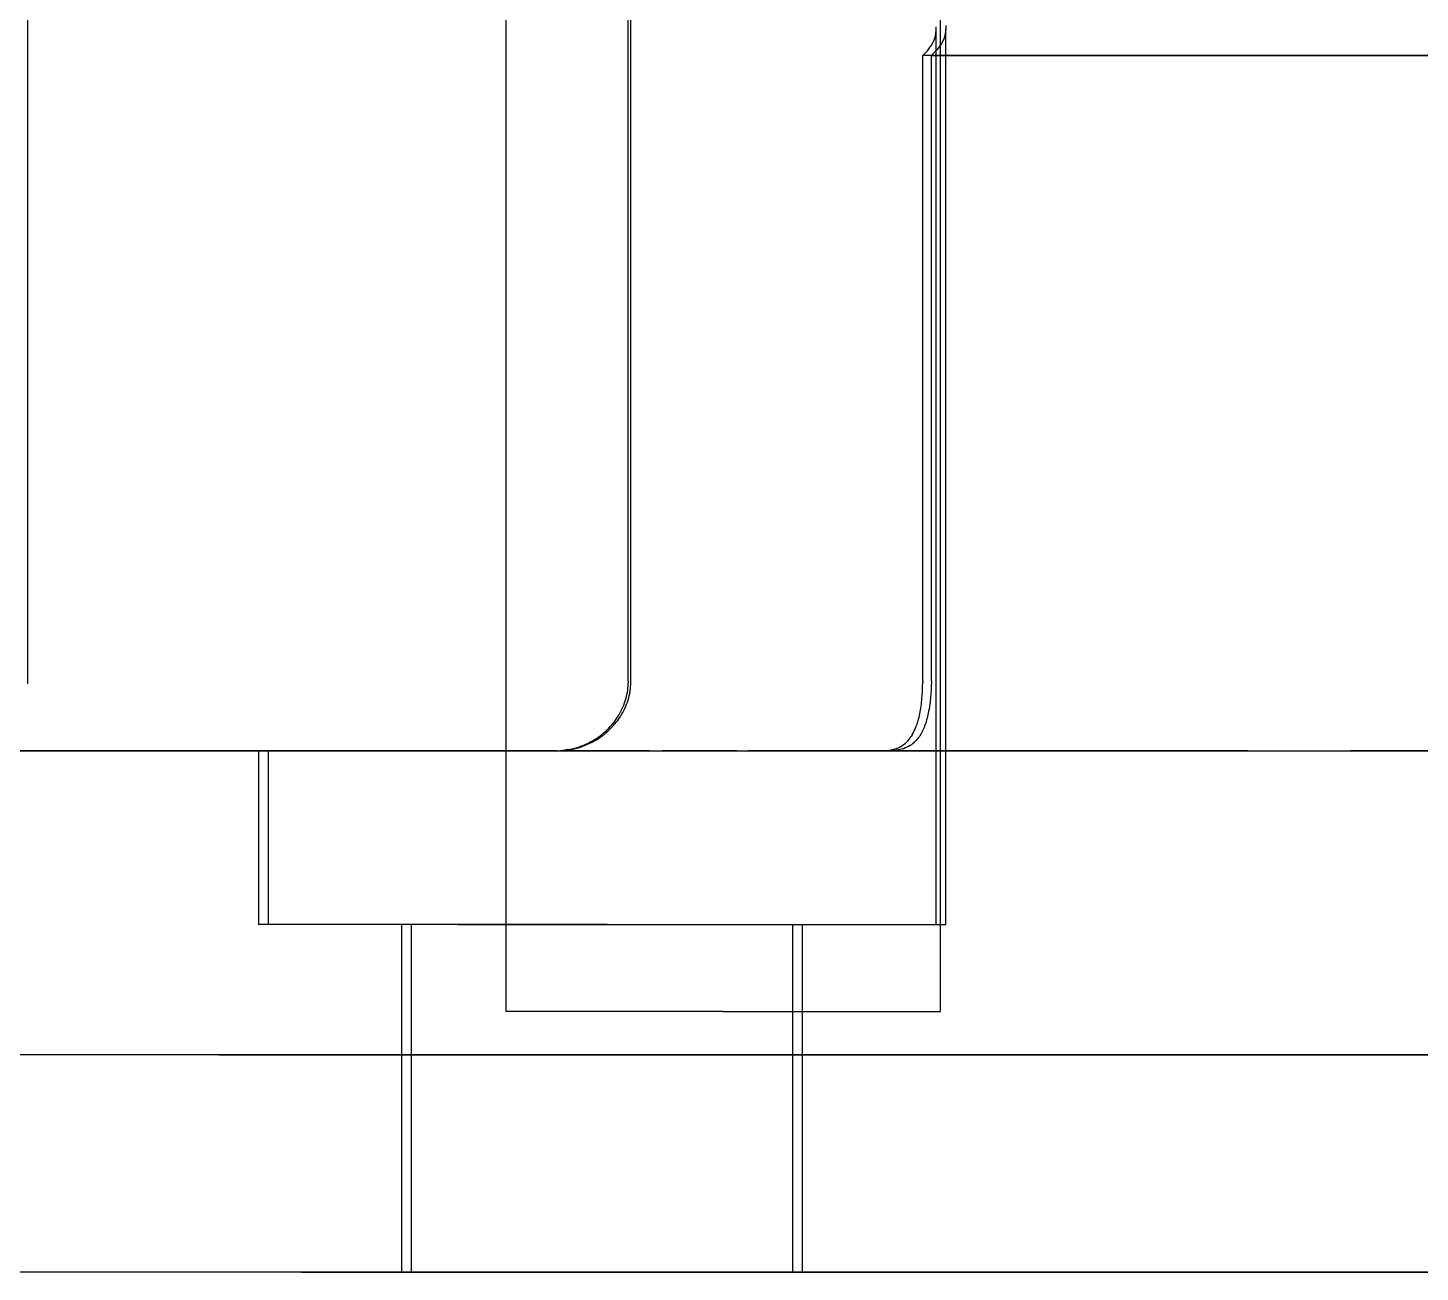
# Model space of a CAD drawing. Header units: millimetres. Extents: x -66 to 216, y -204 to 56.
# Drawn here: x 132 to 148.02, y -150 to -135.68 of the extents above; entities that cross this region are included whole.
import ezdxf

# ---------------------------------------------------------------- set-up
doc = ezdxf.new("R2010")
doc.units = ezdxf.units.MM
doc.layers.add('SIDE_YZ', color=7, linetype='Continuous')

msp = doc.modelspace()

# ---------------------------------------------------------------- linework, layer by layer
at = {"layer": 'SIDE_YZ'}
for p, q in [((132.001, -143.2), (132.001, -128)), ((137.5, -128), (137.5, -147)), ((142.5, -128), (142.5, -147)), ((138.911, -143.2), (138.911, -134.144)), ((138.941, -143.2), (138.941, -134.172)), ((142.455, -135.708), (142.455, -135.672)), ((142.565, -135.694), (142.562, -135.73)), ((142.565, -135.658), (142.565, -135.694)), ((142.565, -146), (142.565, -135.694)), ((142.4, -135.881), (142.418, -135.847)), ((142.418, -135.847), (142.433, -135.813)), ((142.433, -135.813), (142.444, -135.779)), ((142.444, -135.779), (142.451, -135.744)), ((142.451, -135.744), (142.455, -135.708)), ((142.455, -146), (142.455, -135.708)), ((142.529, -135.836), (142.51, -135.87)), ((142.544, -135.801), (142.529, -135.836)), ((142.555, -135.766), (142.544, -135.801)), ((142.562, -135.73), (142.555, -135.766)), ((142.299, -136), (142.327, -135.973)), ((151.259, -136), (142.299, -136)), ((142.299, -143.2), (142.299, -136)), ((142.327, -135.973), (142.352, -135.946)), ((142.352, -135.946), (142.377, -135.914)), ((142.377, -135.914), (142.4, -135.881)), ((142.431, -135.968), (142.398, -136)), ((142.398, -143.2), (142.398, -136)), ((142.398, -136), (151.36, -136)), ((142.461, -135.936), (142.431, -135.968)), ((142.488, -135.903), (142.461, -135.936)), ((142.51, -135.87), (142.488, -135.903)), ((132.001, -143.231), (132.001, -143.2)), ((138.909, -143.251), (138.911, -143.225)), ((138.911, -143.2), (138.911, -143.225)), ((138.94, -143.239), (138.941, -143.22)), ((138.941, -143.22), (138.941, -143.2)), ((142.298, -143.255), (142.299, -143.231)), ((142.299, -143.2), (142.299, -143.216)), ((142.299, -143.231), (142.299, -143.216)), ((142.398, -143.223), (142.397, -143.245)), ((142.398, -143.2), (142.398, -143.223)), ((138.883, -143.402), (138.89, -143.377)), ((138.89, -143.377), (138.895, -143.352)), ((138.895, -143.352), (138.9, -143.327)), ((138.9, -143.327), (138.904, -143.302)), ((138.904, -143.302), (138.907, -143.276)), ((138.907, -143.276), (138.909, -143.251)), ((138.908, -143.416), (138.916, -143.391)), ((138.916, -143.391), (138.922, -143.366)), ((138.922, -143.366), (138.927, -143.341)), ((138.927, -143.341), (138.932, -143.315)), ((138.932, -143.315), (138.935, -143.29)), ((138.935, -143.29), (138.938, -143.265)), ((138.938, -143.265), (138.94, -143.239)), ((142.29, -143.397), (142.292, -143.374)), ((142.292, -143.374), (142.294, -143.35)), ((142.294, -143.35), (142.295, -143.327)), ((142.295, -143.327), (142.297, -143.303)), ((142.297, -143.303), (142.298, -143.279)), ((142.298, -143.279), (142.298, -143.255)), ((142.39, -143.379), (142.388, -143.401)), ((142.392, -143.357), (142.39, -143.379)), ((142.393, -143.335), (142.392, -143.357)), ((142.395, -143.313), (142.393, -143.335)), ((142.396, -143.29), (142.395, -143.313)), ((142.397, -143.268), (142.396, -143.29)), ((142.397, -143.245), (142.397, -143.268)), ((138.814, -143.569), (138.826, -143.546)), ((138.826, -143.546), (138.838, -143.523)), ((138.838, -143.523), (138.848, -143.499)), ((138.847, -143.561), (138.859, -143.537)), ((138.848, -143.499), (138.858, -143.475)), ((138.858, -143.475), (138.867, -143.451)), ((138.859, -143.537), (138.871, -143.513)), ((138.867, -143.451), (138.876, -143.426)), ((138.871, -143.513), (138.882, -143.489)), ((138.876, -143.426), (138.883, -143.402)), ((138.882, -143.489), (138.891, -143.465)), ((138.891, -143.465), (138.9, -143.441)), ((138.9, -143.441), (138.908, -143.416)), ((142.265, -143.575), (142.269, -143.553)), ((142.269, -143.553), (142.273, -143.532)), ((142.273, -143.532), (142.277, -143.51)), ((142.277, -143.51), (142.28, -143.488)), ((142.28, -143.488), (142.283, -143.465)), ((142.283, -143.465), (142.286, -143.443)), ((142.286, -143.443), (142.288, -143.42)), ((142.288, -143.42), (142.29, -143.397)), ((142.367, -143.549), (142.363, -143.569)), ((142.371, -143.529), (142.367, -143.549)), ((142.375, -143.508), (142.371, -143.529)), ((142.378, -143.487), (142.375, -143.508)), ((142.381, -143.466), (142.378, -143.487)), ((142.383, -143.445), (142.381, -143.466)), ((142.386, -143.423), (142.383, -143.445)), ((142.388, -143.401), (142.386, -143.423)), ((138.704, -143.721), (138.722, -143.701)), ((138.719, -143.734), (138.737, -143.714)), ((138.722, -143.701), (138.739, -143.68)), ((138.737, -143.714), (138.756, -143.693)), ((138.739, -143.68), (138.756, -143.659)), ((138.756, -143.659), (138.771, -143.637)), ((138.756, -143.693), (138.773, -143.672)), ((138.771, -143.637), (138.786, -143.615)), ((138.773, -143.672), (138.789, -143.651)), ((138.786, -143.615), (138.8, -143.592)), ((138.789, -143.651), (138.805, -143.629)), ((138.8, -143.592), (138.814, -143.569)), ((138.805, -143.629), (138.82, -143.607)), ((138.82, -143.607), (138.834, -143.584)), ((138.834, -143.584), (138.847, -143.561)), ((142.225, -143.718), (142.233, -143.695)), ((142.233, -143.695), (142.239, -143.675)), ((142.239, -143.675), (142.245, -143.655)), ((142.245, -143.655), (142.251, -143.636)), ((142.251, -143.636), (142.256, -143.616)), ((142.256, -143.616), (142.26, -143.595)), ((142.26, -143.595), (142.265, -143.575)), ((142.327, -143.7), (142.321, -143.717)), ((142.333, -143.682), (142.327, -143.7)), ((142.339, -143.664), (142.333, -143.682)), ((142.344, -143.646), (142.339, -143.664)), ((142.349, -143.627), (142.344, -143.646)), ((142.354, -143.608), (142.349, -143.627)), ((142.359, -143.589), (142.354, -143.608)), ((142.363, -143.569), (142.359, -143.589)), ((138.497, -143.887), (138.52, -143.873)), ((138.519, -143.888), (138.544, -143.874)), ((138.52, -143.873), (138.543, -143.859)), ((138.543, -143.859), (138.565, -143.844)), ((138.544, -143.874), (138.568, -143.859)), ((138.565, -143.844), (138.586, -143.828)), ((138.568, -143.859), (138.591, -143.843)), ((138.586, -143.828), (138.607, -143.812)), ((138.591, -143.843), (138.614, -143.826)), ((138.607, -143.812), (138.627, -143.795)), ((138.614, -143.826), (138.636, -143.809)), ((138.627, -143.795), (138.647, -143.778)), ((138.636, -143.809), (138.658, -143.791)), ((138.666, -143.76), (138.647, -143.778)), ((138.658, -143.791), (138.679, -143.773)), ((138.666, -143.76), (138.685, -143.741)), ((138.679, -143.773), (138.699, -143.754)), ((138.685, -143.741), (138.704, -143.721)), ((138.699, -143.754), (138.719, -143.734)), ((142.13, -143.884), (142.144, -143.867)), ((142.144, -143.867), (142.155, -143.852)), ((142.155, -143.852), (142.167, -143.835)), ((142.178, -143.818), (142.167, -143.835)), ((142.178, -143.818), (142.188, -143.799)), ((142.188, -143.799), (142.198, -143.78)), ((142.198, -143.78), (142.208, -143.76)), ((142.208, -143.76), (142.216, -143.739)), ((142.216, -143.739), (142.225, -143.718)), ((142.232, -143.872), (142.222, -143.883)), ((142.241, -143.861), (142.232, -143.872)), ((142.251, -143.848), (142.241, -143.861)), ((142.26, -143.836), (142.251, -143.848)), ((142.268, -143.823), (142.26, -143.836)), ((142.277, -143.809), (142.268, -143.823)), ((142.285, -143.795), (142.277, -143.809)), ((142.293, -143.78), (142.285, -143.795)), ((142.3, -143.765), (142.293, -143.78)), ((142.307, -143.749), (142.3, -143.765)), ((142.314, -143.733), (142.307, -143.749)), ((142.321, -143.717), (142.314, -143.733)), ((128, -144), (192, -144)), ((132.336, -144), (131.642, -144)), ((131.696, -144), (138.096, -144)), ((138.076, -144), (131.696, -144)), ((132.106, -144), (131.958, -144)), ((132.267, -144), (132.106, -144)), ((132.441, -144), (132.267, -144)), ((133.073, -144), (132.336, -144)), ((132.626, -144), (132.441, -144)), ((132.822, -144), (132.626, -144)), ((133.03, -144), (132.822, -144)), ((133.25, -144), (133.03, -144)), ((133.853, -144), (133.073, -144)), ((133.479, -144), (133.25, -144)), ((133.719, -144), (133.479, -144)), ((133.969, -144), (133.719, -144)), ((134.674, -144), (133.853, -144)), ((133.969, -144), (134.229, -144)), ((134.229, -144), (134.498, -144)), ((134.498, -144), (134.775, -144)), ((134.663, -144), (134.656, -144)), ((134.656, -144), (134.656, -144)), ((134.656, -144), (134.662, -144)), ((134.656, -144), (134.656, -146)), ((134.662, -144), (134.674, -144)), ((134.675, -144), (134.663, -144)), ((134.674, -144), (134.693, -144)), ((135.535, -144), (134.674, -144)), ((134.694, -144), (134.675, -144)), ((134.693, -144), (134.717, -144)), ((134.718, -144), (134.694, -144)), ((134.717, -144), (134.748, -144)), ((134.749, -144), (134.718, -144)), ((134.748, -144), (134.784, -144)), ((134.786, -144), (134.749, -144)), ((134.771, -144), (134.766, -144)), ((134.766, -144), (134.767, -144)), ((134.766, -144), (134.767, -146)), ((134.767, -144), (134.774, -144)), ((134.782, -144), (134.771, -144)), ((134.774, -144), (134.788, -144)), ((134.775, -144), (135.061, -144)), ((134.8, -144), (134.782, -144)), ((134.784, -144), (134.827, -144)), ((134.828, -144), (134.786, -144)), ((134.788, -144), (134.807, -144)), ((134.823, -144), (134.8, -144)), ((134.807, -144), (134.833, -144)), ((134.853, -144), (134.823, -144)), ((134.827, -144), (134.875, -144)), ((134.877, -144), (134.828, -144)), ((134.833, -144), (134.865, -144)), ((134.888, -144), (134.853, -144)), ((134.865, -144), (134.902, -144)), ((134.875, -144), (134.93, -144)), ((134.932, -144), (134.877, -144)), ((134.93, -144), (134.888, -144)), ((134.902, -144), (134.946, -144)), ((134.93, -144), (134.99, -144)), ((134.977, -144), (134.93, -144)), ((134.992, -144), (134.932, -144)), ((134.946, -144), (134.996, -144)), ((135.031, -144), (134.977, -144)), ((134.99, -144), (135.055, -144)), ((135.058, -144), (134.992, -144)), ((134.996, -144), (135.051, -144)), ((135.09, -144), (135.031, -144)), ((135.051, -144), (135.112, -144)), ((135.055, -144), (135.127, -144)), ((135.129, -144), (135.058, -144)), ((135.061, -144), (135.354, -144)), ((135.155, -144), (135.09, -144)), ((135.112, -144), (135.179, -144)), ((135.127, -144), (135.203, -144)), ((135.206, -144), (135.129, -144)), ((135.225, -144), (135.155, -144)), ((135.179, -144), (135.251, -144)), ((135.203, -144), (135.285, -144)), ((135.288, -144), (135.206, -144)), ((135.301, -144), (135.225, -144)), ((135.251, -144), (135.329, -144)), ((135.285, -144), (135.372, -144)), ((135.375, -144), (135.288, -144)), ((135.382, -144), (135.301, -144)), ((135.329, -144), (135.412, -144)), ((135.354, -144), (135.655, -144)), ((135.372, -144), (135.464, -144)), ((135.467, -144), (135.375, -144)), ((135.468, -144), (135.382, -144)), ((135.412, -144), (135.5, -144)), ((135.464, -144), (135.561, -144)), ((135.565, -144), (135.467, -144)), ((135.559, -144), (135.468, -144)), ((135.5, -144), (135.593, -144)), ((136.435, -144), (135.535, -144)), ((135.655, -144), (135.559, -144)), ((135.561, -144), (135.663, -144)), ((135.667, -144), (135.565, -144)), ((135.691, -144), (135.593, -144)), ((135.655, -144), (135.963, -144)), ((135.756, -144), (135.655, -144)), ((135.663, -144), (135.77, -144)), ((135.773, -144), (135.667, -144)), ((135.793, -144), (135.691, -144)), ((135.862, -144), (135.756, -144)), ((135.77, -144), (135.88, -144)), ((135.884, -144), (135.773, -144)), ((135.901, -144), (135.793, -144)), ((135.862, -144), (135.972, -144)), ((135.88, -144), (135.995, -144)), ((135.884, -144), (135.999, -144)), ((135.901, -144), (136.012, -144)), ((135.963, -144), (136.277, -144)), ((135.972, -144), (136.086, -144)), ((135.995, -144), (136.114, -144)), ((135.999, -144), (136.118, -144)), ((136.128, -144), (136.012, -144)), ((136.086, -144), (136.205, -144)), ((136.114, -144), (136.237, -144)), ((136.118, -144), (136.241, -144)), ((136.248, -144), (136.128, -144)), ((136.205, -144), (136.327, -144)), ((136.237, -144), (136.364, -144)), ((136.241, -144), (136.368, -144)), ((136.371, -144), (136.248, -144)), ((136.277, -144), (136.597, -144)), ((136.327, -144), (136.453, -144)), ((136.494, -144), (136.364, -144)), ((136.368, -144), (136.498, -144)), ((136.498, -144), (136.371, -144)), ((136.435, -144), (137.372, -144)), ((136.453, -144), (136.582, -144)), ((136.494, -144), (136.627, -144)), ((136.498, -144), (136.631, -144)), ((136.629, -144), (136.498, -144)), ((136.582, -144), (136.715, -144)), ((136.597, -144), (136.922, -144)), ((136.763, -144), (136.627, -144)), ((136.763, -144), (136.629, -144)), ((136.631, -144), (136.768, -144)), ((136.715, -144), (136.851, -144)), ((136.903, -144), (136.763, -144)), ((136.9, -144), (136.763, -144)), ((136.768, -144), (136.907, -144)), ((136.851, -144), (136.989, -144)), ((137.039, -144), (136.9, -144)), ((137.044, -144), (136.903, -144)), ((136.907, -144), (137.049, -144)), ((136.922, -144), (137.252, -144)), ((136.989, -144), (137.131, -144)), ((137.182, -144), (137.039, -144)), ((137.189, -144), (137.044, -144)), ((137.049, -144), (137.193, -144)), ((137.131, -144), (137.275, -144)), ((137.326, -144), (137.182, -144)), ((137.189, -144), (137.335, -144)), ((137.193, -144), (137.34, -144)), ((137.252, -144), (137.587, -144)), ((137.275, -144), (137.421, -144)), ((137.473, -144), (137.326, -144)), ((137.483, -144), (137.335, -144)), ((137.34, -144), (137.488, -144)), ((137.372, -144), (138.345, -144)), ((137.421, -144), (137.569, -144)), ((137.622, -144), (137.473, -144)), ((137.633, -144), (137.483, -144)), ((137.488, -144), (137.638, -144)), ((137.569, -144), (137.718, -144)), ((137.587, -144), (137.925, -144)), ((137.772, -144), (137.622, -144)), ((137.785, -144), (137.633, -144)), ((137.638, -144), (137.79, -144)), ((137.718, -144), (137.869, -144)), ((137.923, -144), (137.772, -144)), ((137.937, -144), (137.785, -144)), ((137.79, -144), (137.942, -144)), ((137.869, -144), (138.022, -144)), ((137.923, -144), (138.076, -144)), ((137.925, -144), (138.267, -144)), ((138.091, -144), (137.937, -144)), ((137.942, -144), (138.096, -144)), ((138.022, -144), (138.175, -144)), ((138.076, -144), (138.104, -144)), ((138.091, -144), (138.245, -144)), ((138.096, -144), (138.126, -143.999)), ((138.104, -144), (138.132, -143.998)), ((138.126, -143.999), (138.156, -143.998)), ((138.132, -143.998), (138.16, -143.996)), ((138.156, -143.998), (138.186, -143.995)), ((138.16, -143.996), (138.187, -143.992)), ((138.175, -144), (138.33, -144)), ((138.186, -143.995), (138.216, -143.991)), ((138.215, -143.988), (138.187, -143.992)), ((138.215, -143.988), (138.242, -143.983)), ((138.216, -143.991), (138.245, -143.987)), ((138.242, -143.983), (138.269, -143.977)), ((138.245, -143.987), (138.274, -143.981)), ((138.4, -144), (138.245, -144)), ((138.267, -144), (138.611, -144)), ((138.269, -143.977), (138.295, -143.97)), ((138.274, -143.981), (138.303, -143.974)), ((138.295, -143.97), (138.322, -143.963)), ((138.303, -143.974), (138.332, -143.966)), ((138.322, -143.963), (138.348, -143.954)), ((138.33, -144), (138.484, -144)), ((138.332, -143.966), (138.36, -143.958)), ((138.345, -144), (139.352, -144)), ((138.348, -143.954), (138.374, -143.945)), ((138.36, -143.958), (138.388, -143.948)), ((138.374, -143.945), (138.399, -143.935)), ((138.388, -143.948), (138.415, -143.938)), ((138.399, -143.935), (138.424, -143.924)), ((138.555, -144), (138.4, -144)), ((138.415, -143.938), (138.442, -143.927)), ((138.424, -143.924), (138.449, -143.912)), ((138.442, -143.927), (138.468, -143.915)), ((138.449, -143.912), (138.473, -143.9)), ((138.468, -143.915), (138.494, -143.902)), ((138.473, -143.9), (138.497, -143.887)), ((138.484, -144), (138.639, -144)), ((138.494, -143.902), (138.519, -143.888)), ((138.706, -144), (138.555, -144)), ((138.611, -144), (138.958, -144)), ((138.639, -144), (138.794, -144)), ((138.856, -144), (138.706, -144)), ((138.794, -144), (138.949, -144)), ((139.005, -144), (138.856, -144)), ((138.949, -144), (139.104, -144)), ((138.958, -144), (139.306, -144)), ((139.154, -144), (139.005, -144)), ((139.104, -144), (139.258, -144)), ((139.154, -144), (139.302, -144)), ((139.258, -144), (139.41, -144)), ((139.449, -144), (139.302, -144)), ((139.306, -144), (139.655, -144)), ((139.352, -144), (140.391, -144)), ((139.41, -144), (139.562, -144)), ((139.594, -144), (139.449, -144)), ((139.562, -144), (139.712, -144)), ((139.738, -144), (139.594, -144)), ((139.655, -144), (140.005, -144)), ((139.712, -144), (139.861, -144)), ((139.88, -144), (139.738, -144)), ((139.861, -144), (140.007, -144)), ((140.021, -144), (139.88, -144)), ((140.005, -144), (140.355, -144)), ((140.007, -144), (140.152, -144)), ((140.159, -144), (140.021, -144)), ((140.152, -144), (140.294, -144)), ((140.159, -144), (140.295, -144)), ((140.294, -144), (140.434, -144)), ((140.428, -144), (140.295, -144)), ((140.355, -144), (140.704, -144)), ((140.391, -144), (141.462, -144)), ((140.558, -144), (140.428, -144)), ((140.434, -144), (140.571, -144)), ((140.685, -144), (140.558, -144)), ((140.571, -144), (140.705, -144)), ((140.81, -144), (140.685, -144)), ((141.052, -144), (140.704, -144)), ((140.705, -144), (140.835, -144)), ((140.931, -144), (140.81, -144)), ((140.835, -144), (140.962, -144)), ((141.048, -144), (140.931, -144)), ((140.962, -144), (141.086, -144)), ((141.048, -144), (141.162, -144)), ((141.399, -144), (141.052, -144)), ((141.086, -144), (141.205, -144)), ((141.271, -144), (141.162, -144)), ((141.205, -144), (141.321, -144)), ((141.377, -144), (141.271, -144)), ((141.321, -144), (141.433, -144)), ((141.479, -144), (141.377, -144)), ((141.743, -144), (141.399, -144)), ((141.433, -144), (141.54, -144)), ((141.462, -144), (142.562, -144)), ((141.576, -144), (141.479, -144)), ((141.54, -144), (141.642, -144)), ((141.669, -144), (141.576, -144)), ((141.642, -144), (141.74, -144)), ((141.757, -144), (141.669, -144)), ((141.74, -144), (141.833, -144)), ((142.085, -144), (141.743, -144)), ((141.757, -144), (141.84, -144)), ((141.833, -144), (141.921, -144)), ((141.84, -144), (141.878, -143.999)), ((141.84, -144), (156.98, -144)), ((141.878, -143.999), (141.91, -143.996)), ((141.91, -143.996), (141.939, -143.991)), ((141.921, -144), (156.98, -144)), ((141.921, -144), (141.935, -144)), ((141.948, -143.999), (141.935, -144)), ((141.939, -143.991), (141.966, -143.984)), ((141.971, -143.998), (141.948, -143.999)), ((141.966, -143.984), (141.993, -143.976)), ((141.993, -143.996), (141.971, -143.998)), ((141.993, -143.976), (142.018, -143.966)), ((142.015, -143.992), (141.993, -143.996)), ((142.036, -143.988), (142.015, -143.992)), ((142.018, -143.966), (142.041, -143.955)), ((142.057, -143.983), (142.036, -143.988)), ((142.041, -143.955), (142.06, -143.943)), ((142.077, -143.977), (142.057, -143.983)), ((142.06, -143.943), (142.078, -143.93)), ((142.097, -143.969), (142.077, -143.977)), ((142.078, -143.93), (142.096, -143.916)), ((142.423, -144), (142.085, -144)), ((142.096, -143.916), (142.113, -143.901)), ((142.116, -143.961), (142.097, -143.969)), ((142.113, -143.901), (142.13, -143.884)), ((142.135, -143.952), (142.116, -143.961)), ((142.153, -143.941), (142.135, -143.952)), ((142.168, -143.931), (142.153, -143.941)), ((142.18, -143.922), (142.168, -143.931)), ((142.191, -143.913), (142.18, -143.922)), ((142.201, -143.904), (142.191, -143.913)), ((142.212, -143.894), (142.201, -143.904)), ((142.222, -143.883), (142.212, -143.894)), ((142.757, -144), (142.423, -144)), ((142.562, -144), (143.69, -144)), ((143.087, -144), (142.757, -144)), ((143.413, -144), (143.087, -144)), ((143.732, -144), (143.413, -144)), ((143.69, -144), (144.843, -144)), ((144.046, -144), (143.732, -144)), ((144.354, -144), (144.046, -144)), ((144.654, -144), (144.354, -144)), ((144.948, -144), (144.654, -144)), ((144.843, -144), (146.021, -144)), ((145.233, -144), (144.948, -144)), ((145.51, -144), (145.233, -144)), ((145.779, -144), (145.51, -144)), ((146.038, -144), (145.779, -144)), ((146.021, -144), (147.22, -144)), ((146.038, -144), (146.288, -144)), ((146.288, -144), (146.527, -144)), ((146.527, -144), (146.757, -144)), ((146.757, -144), (146.976, -144)), ((146.976, -144), (147.183, -144)), ((147.183, -144), (147.38, -144)), ((148.44, -144), (147.22, -144)), ((147.38, -144), (147.565, -144)), ((147.565, -144), (147.737, -144)), ((147.737, -144), (147.898, -144)), ((147.898, -144), (148.046, -144)), ((134.662, -146), (134.656, -146)), ((134.675, -146), (134.662, -146)), ((134.693, -146), (134.675, -146)), ((134.718, -146), (134.693, -146)), ((134.748, -146), (134.718, -146)), ((134.785, -146), (134.748, -146)), ((134.773, -146), (134.767, -146)), ((134.785, -146), (134.773, -146)), ((134.828, -146), (134.785, -146)), ((134.803, -146), (134.785, -146)), ((134.828, -146), (134.803, -146)), ((134.876, -146), (134.828, -146)), ((134.859, -146), (134.828, -146)), ((134.895, -146), (134.859, -146)), ((134.93, -146), (134.876, -146)), ((134.938, -146), (134.895, -146)), ((134.99, -146), (134.93, -146)), ((134.986, -146), (134.938, -146)), ((135.041, -146), (134.986, -146)), ((135.056, -146), (134.99, -146)), ((135.101, -146), (135.041, -146)), ((135.127, -146), (135.056, -146)), ((135.167, -146), (135.101, -146)), ((135.204, -146), (135.127, -146)), ((135.238, -146), (135.167, -146)), ((135.286, -146), (135.204, -146)), ((135.314, -146), (135.238, -146)), ((135.373, -146), (135.286, -146)), ((135.396, -146), (135.314, -146)), ((135.465, -146), (135.373, -146)), ((135.483, -146), (135.396, -146)), ((135.562, -146), (135.465, -146)), ((135.576, -146), (135.483, -146)), ((135.664, -146), (135.562, -146)), ((135.673, -146), (135.576, -146)), ((135.77, -146), (135.664, -146)), ((135.774, -146), (135.673, -146)), ((135.881, -146), (135.77, -146)), ((135.881, -146), (135.774, -146)), ((135.996, -146), (135.881, -146)), ((135.991, -146), (135.881, -146)), ((136.106, -146), (135.991, -146)), ((136.115, -146), (135.996, -146)), ((136.225, -146), (136.106, -146)), ((136.238, -146), (136.115, -146)), ((136.348, -146), (136.225, -146)), ((136.365, -146), (136.238, -146)), ((136.306, -150), (136.306, -146)), ((136.309, -146), (136.306, -146)), ((136.317, -146), (136.309, -146)), ((136.327, -146), (136.317, -146)), ((136.341, -146), (136.327, -146)), ((136.359, -146), (136.341, -146)), ((136.475, -146), (136.348, -146)), ((136.38, -146), (136.359, -146)), ((136.495, -146), (136.365, -146)), ((136.405, -146), (136.38, -146)), ((136.433, -146), (136.405, -146)), ((136.416, -150), (136.416, -146)), ((136.42, -146), (136.416, -146)), ((136.427, -146), (136.42, -146)), ((136.437, -146), (136.427, -146)), ((136.464, -146), (136.433, -146)), ((136.452, -146), (136.437, -146)), ((136.469, -146), (136.452, -146)), ((136.499, -146), (136.464, -146)), ((136.49, -146), (136.469, -146)), ((136.605, -146), (136.475, -146)), ((136.515, -146), (136.49, -146)), ((136.628, -146), (136.495, -146)), ((136.537, -146), (136.499, -146)), ((136.543, -146), (136.515, -146)), ((136.578, -146), (136.537, -146)), ((136.574, -146), (136.543, -146)), ((136.609, -146), (136.574, -146)), ((136.622, -146), (136.578, -146)), ((136.738, -146), (136.605, -146)), ((136.647, -146), (136.609, -146)), ((136.669, -146), (136.622, -146)), ((136.764, -146), (136.628, -146)), ((136.688, -146), (136.647, -146)), ((136.719, -146), (136.669, -146)), ((136.732, -146), (136.688, -146)), ((136.773, -146), (136.719, -146)), ((136.78, -146), (136.732, -146)), ((136.874, -146), (136.738, -146)), ((136.903, -146), (136.764, -146)), ((136.829, -146), (136.773, -146)), ((136.83, -146), (136.78, -146)), ((136.887, -146), (136.829, -146)), ((136.883, -146), (136.83, -146)), ((137.014, -146), (136.874, -146)), ((136.939, -146), (136.883, -146)), ((136.949, -146), (136.887, -146)), ((137.045, -146), (136.903, -146)), ((136.998, -146), (136.939, -146)), ((136.949, -146), (137.013, -146)), ((137.059, -146), (136.998, -146)), ((137.013, -146), (137.079, -146)), ((137.155, -146), (137.014, -146)), ((137.189, -146), (137.045, -146)), ((137.059, -146), (137.123, -146)), ((137.079, -146), (137.148, -146)), ((137.123, -146), (137.189, -146)), ((137.148, -146), (137.218, -146)), ((137.3, -146), (137.155, -146)), ((137.336, -146), (137.189, -146)), ((137.189, -146), (137.258, -146)), ((137.218, -146), (137.291, -146)), ((137.258, -146), (137.329, -146)), ((137.291, -146), (137.366, -146)), ((137.446, -146), (137.3, -146)), ((137.329, -146), (137.402, -146)), ((137.484, -146), (137.336, -146)), ((137.366, -146), (137.443, -146)), ((137.402, -146), (137.477, -146)), ((137.443, -146), (137.522, -146)), ((137.594, -146), (137.446, -146)), ((137.477, -146), (137.554, -146)), ((137.634, -146), (137.484, -146)), ((137.522, -146), (137.602, -146)), ((137.554, -146), (137.632, -146)), ((137.744, -146), (137.594, -146)), ((137.602, -146), (137.684, -146)), ((137.632, -146), (137.713, -146)), ((137.785, -146), (137.634, -146)), ((137.684, -146), (137.767, -146)), ((137.713, -146), (137.794, -146)), ((137.895, -146), (137.744, -146)), ((137.767, -146), (137.852, -146)), ((137.938, -146), (137.785, -146)), ((137.794, -146), (137.878, -146)), ((137.852, -146), (137.937, -146)), ((137.878, -146), (137.962, -146)), ((138.048, -146), (137.895, -146)), ((137.937, -146), (138.024, -146)), ((138.091, -146), (137.938, -146)), ((137.962, -146), (138.047, -146)), ((138.024, -146), (138.111, -146)), ((138.047, -146), (138.134, -146)), ((138.202, -146), (138.048, -146)), ((138.246, -146), (138.091, -146)), ((138.111, -146), (138.199, -146)), ((138.134, -146), (138.221, -146)), ((138.199, -146), (138.288, -146)), ((138.356, -146), (138.202, -146)), ((138.221, -146), (138.309, -146)), ((138.4, -146), (138.246, -146)), ((138.288, -146), (138.377, -146)), ((138.309, -146), (138.398, -146)), ((138.511, -146), (138.356, -146)), ((138.377, -146), (138.466, -146)), ((138.398, -146), (138.487, -146)), ((138.555, -146), (138.4, -146)), ((138.466, -146), (138.555, -146)), ((138.487, -146), (138.576, -146)), ((138.666, -146), (138.511, -146)), ((138.555, -146), (138.71, -146)), ((138.555, -146), (138.645, -146)), ((138.576, -146), (138.666, -146)), ((138.645, -146), (138.734, -146)), ((138.666, -146), (138.821, -146)), ((138.666, -146), (138.755, -146)), ((138.71, -146), (138.865, -146)), ((138.734, -146), (138.823, -146)), ((138.755, -146), (138.845, -146)), ((138.821, -146), (138.976, -146)), ((138.823, -146), (138.912, -146)), ((138.845, -146), (138.934, -146)), ((138.865, -146), (139.02, -146)), ((138.912, -146), (139, -146)), ((138.934, -146), (139.022, -146)), ((138.976, -146), (139.13, -146)), ((139, -146), (139.087, -146)), ((139.02, -146), (139.173, -146)), ((139.022, -146), (139.11, -146)), ((139.087, -146), (139.174, -146)), ((139.11, -146), (139.198, -146)), ((139.13, -146), (139.283, -146)), ((139.173, -146), (139.326, -146)), ((139.174, -146), (139.259, -146)), ((139.198, -146), (139.284, -146)), ((139.259, -146), (139.344, -146)), ((139.283, -146), (139.436, -146)), ((139.284, -146), (139.37, -146)), ((139.326, -146), (139.477, -146)), ((139.344, -146), (139.427, -146)), ((139.37, -146), (139.454, -146)), ((139.427, -146), (139.509, -146)), ((139.436, -146), (139.587, -146)), ((139.454, -146), (139.537, -146)), ((139.477, -146), (139.627, -146)), ((139.509, -146), (139.589, -146)), ((139.537, -146), (139.619, -146)), ((139.587, -146), (139.737, -146)), ((139.589, -146), (139.667, -146)), ((139.619, -146), (139.699, -146)), ((139.627, -146), (139.775, -146)), ((139.667, -146), (139.744, -146)), ((139.699, -146), (139.778, -146)), ((139.737, -146), (139.886, -146)), ((139.744, -146), (139.819, -146)), ((139.775, -146), (139.922, -146)), ((139.778, -146), (139.855, -146)), ((139.819, -146), (139.892, -146)), ((139.855, -146), (139.93, -146)), ((139.886, -146), (140.032, -146)), ((139.892, -146), (139.963, -146)), ((139.922, -146), (140.066, -146)), ((139.93, -146), (140.003, -146)), ((139.963, -146), (140.032, -146)), ((140.003, -146), (140.074, -146)), ((140.032, -146), (140.176, -146)), ((140.032, -146), (140.098, -146)), ((140.066, -146), (140.208, -146)), ((140.074, -146), (140.142, -146)), ((140.098, -146), (140.162, -146)), ((140.142, -146), (140.209, -146)), ((140.162, -146), (140.223, -146)), ((140.176, -146), (140.318, -146)), ((140.208, -146), (140.347, -146)), ((140.209, -146), (140.272, -146)), ((140.223, -146), (140.282, -146)), ((140.272, -146), (140.334, -146)), ((140.282, -146), (140.338, -146)), ((140.318, -146), (140.457, -146)), ((140.334, -146), (140.393, -146)), ((140.338, -146), (140.391, -146)), ((140.347, -146), (140.483, -146)), ((140.391, -146), (140.442, -146)), ((140.393, -146), (140.449, -146)), ((140.442, -146), (140.489, -146)), ((140.449, -146), (140.502, -146)), ((140.457, -146), (140.593, -146)), ((140.483, -146), (140.616, -146)), ((140.489, -146), (140.533, -146)), ((140.502, -146), (140.552, -146)), ((140.533, -146), (140.574, -146)), ((140.552, -146), (140.599, -146)), ((140.574, -146), (140.612, -146)), ((140.593, -146), (140.727, -146)), ((140.599, -146), (140.643, -146)), ((140.612, -146), (140.647, -146)), ((140.616, -146), (140.746, -146)), ((140.643, -146), (140.685, -146)), ((140.647, -146), (140.678, -146)), ((140.678, -146), (140.706, -146)), ((140.685, -146), (140.722, -146)), ((140.706, -146), (140.731, -146)), ((140.722, -146), (140.757, -146)), ((140.727, -146), (140.857, -146)), ((140.731, -146), (140.752, -146)), ((140.746, -146), (140.873, -146)), ((140.752, -146), (140.769, -146)), ((140.757, -146), (140.788, -146)), ((140.769, -146), (140.784, -146)), ((140.784, -146), (140.794, -146)), ((140.788, -146), (140.816, -146)), ((140.794, -146), (140.801, -146)), ((140.801, -146), (140.805, -146)), ((140.805, -150), (140.805, -146)), ((140.816, -146), (140.841, -146)), ((140.841, -146), (140.862, -146)), ((140.857, -146), (140.983, -146)), ((140.862, -146), (140.88, -146)), ((140.873, -146), (140.996, -146)), ((140.88, -146), (140.894, -146)), ((140.894, -146), (140.905, -146)), ((140.905, -146), (140.912, -146)), ((140.912, -146), (140.915, -146)), ((140.915, -150), (140.915, -146)), ((140.983, -146), (141.106, -146)), ((140.996, -146), (141.115, -146)), ((141.106, -146), (141.225, -146)), ((141.115, -146), (141.23, -146)), ((141.225, -146), (141.34, -146)), ((141.23, -146), (141.34, -146)), ((141.34, -146), (141.447, -146)), ((141.34, -146), (141.451, -146)), ((141.447, -146), (141.549, -146)), ((141.451, -146), (141.557, -146)), ((141.549, -146), (141.646, -146)), ((141.557, -146), (141.659, -146)), ((141.646, -146), (141.738, -146)), ((141.659, -146), (141.756, -146)), ((141.738, -146), (141.825, -146)), ((141.756, -146), (141.848, -146)), ((141.825, -146), (141.907, -146)), ((141.848, -146), (141.935, -146)), ((141.907, -146), (141.983, -146)), ((141.935, -146), (142.017, -146)), ((141.983, -146), (142.055, -146)), ((142.017, -146), (142.094, -146)), ((142.055, -146), (142.12, -146)), ((142.094, -146), (142.165, -146)), ((142.12, -146), (142.18, -146)), ((142.165, -146), (142.231, -146)), ((142.18, -146), (142.235, -146)), ((142.231, -146), (142.291, -146)), ((142.235, -146), (142.283, -146)), ((142.283, -146), (142.326, -146)), ((142.291, -146), (142.345, -146)), ((142.326, -146), (142.363, -146)), ((142.345, -146), (142.394, -146)), ((142.363, -146), (142.393, -146)), ((142.393, -146), (142.418, -146)), ((142.394, -146), (142.436, -146)), ((142.418, -146), (142.436, -146)), ((142.436, -146), (142.448, -146)), ((142.436, -146), (142.473, -146)), ((142.448, -146), (142.455, -146)), ((142.473, -146), (142.503, -146)), ((142.503, -146), (142.528, -146)), ((142.528, -146), (142.546, -146)), ((142.546, -146), (142.559, -146)), ((142.559, -146), (142.565, -146)), ((137.504, -147), (137.5, -147)), ((137.512, -147), (137.504, -147)), ((137.524, -147), (137.512, -147)), ((137.54, -147), (137.524, -147)), ((137.56, -147), (137.54, -147)), ((137.583, -147), (137.56, -147)), ((137.61, -147), (137.583, -147)), ((137.641, -147), (137.61, -147)), ((137.676, -147), (137.641, -147)), ((137.715, -147), (137.676, -147)), ((137.757, -147), (137.715, -147)), ((137.803, -147), (137.757, -147)), ((137.852, -147), (137.803, -147)), ((137.904, -147), (137.852, -147)), ((137.96, -147), (137.904, -147)), ((138.019, -147), (137.96, -147)), ((138.081, -147), (138.019, -147)), ((138.147, -147), (138.081, -147)), ((138.215, -147), (138.147, -147)), ((138.286, -147), (138.215, -147)), ((138.359, -147), (138.286, -147)), ((138.436, -147), (138.359, -147)), ((138.514, -147), (138.436, -147)), ((138.596, -147), (138.514, -147)), ((138.679, -147), (138.596, -147)), ((138.764, -147), (138.679, -147)), ((138.852, -147), (138.764, -147)), ((138.941, -147), (138.852, -147)), ((139.032, -147), (138.941, -147)), ((139.124, -147), (139.032, -147)), ((139.218, -147), (139.124, -147)), ((139.313, -147), (139.218, -147)), ((139.409, -147), (139.313, -147)), ((139.506, -147), (139.409, -147)), ((139.604, -147), (139.506, -147)), ((139.702, -147), (139.604, -147)), ((139.801, -147), (139.702, -147)), ((139.901, -147), (139.801, -147)), ((140, -147), (139.901, -147)), ((140, -147), (140.099, -147)), ((140.099, -147), (140.199, -147)), ((140.199, -147), (140.298, -147)), ((140.298, -147), (140.396, -147)), ((140.396, -147), (140.494, -147)), ((140.494, -147), (140.591, -147)), ((140.591, -147), (140.687, -147)), ((140.687, -147), (140.782, -147)), ((140.782, -147), (140.876, -147)), ((140.876, -147), (140.968, -147)), ((140.968, -147), (141.059, -147)), ((141.059, -147), (141.148, -147)), ((141.148, -147), (141.236, -147)), ((141.236, -147), (141.321, -147)), ((141.321, -147), (141.404, -147)), ((141.404, -147), (141.486, -147)), ((141.486, -147), (141.564, -147)), ((141.564, -147), (141.641, -147)), ((141.641, -147), (141.714, -147)), ((141.714, -147), (141.785, -147)), ((141.785, -147), (141.853, -147)), ((141.853, -147), (141.919, -147)), ((141.919, -147), (141.981, -147)), ((141.981, -147), (142.04, -147)), ((142.04, -147), (142.096, -147)), ((142.096, -147), (142.148, -147)), ((142.148, -147), (142.197, -147)), ((142.197, -147), (142.243, -147)), ((142.243, -147), (142.285, -147)), ((142.285, -147), (142.324, -147)), ((142.324, -147), (142.359, -147)), ((142.359, -147), (142.39, -147)), ((142.39, -147), (142.417, -147)), ((142.417, -147), (142.44, -147)), ((142.44, -147), (142.46, -147)), ((142.46, -147), (142.476, -147)), ((142.476, -147), (142.488, -147)), ((142.488, -147), (142.496, -147)), ((142.496, -147), (142.5, -147)), ((132.426, -147.5), (131.604, -147.5)), ((132.336, -147.5), (131.642, -147.5)), ((133.073, -147.5), (132.336, -147.5)), ((133.292, -147.5), (132.426, -147.5)), ((133.853, -147.5), (133.073, -147.5)), ((134.2, -147.5), (133.292, -147.5)), ((134.674, -147.5), (133.853, -147.5)), ((134.2, -147.5), (135.149, -147.5)), ((135.535, -147.5), (134.674, -147.5)), ((135.149, -147.5), (136.137, -147.5)), ((136.435, -147.5), (135.535, -147.5)), ((136.137, -147.5), (137.163, -147.5)), ((137.372, -147.5), (136.435, -147.5)), ((137.163, -147.5), (138.225, -147.5)), ((138.345, -147.5), (137.372, -147.5)), ((138.225, -147.5), (139.322, -147.5)), ((139.352, -147.5), (138.345, -147.5)), ((139.322, -147.5), (140.451, -147.5)), ((140.391, -147.5), (139.352, -147.5)), ((141.462, -147.5), (140.391, -147.5)), ((140.451, -147.5), (141.611, -147.5)), ((142.562, -147.5), (141.462, -147.5)), ((141.611, -147.5), (142.8, -147.5)), ((143.69, -147.5), (142.562, -147.5)), ((142.8, -147.5), (144.016, -147.5)), ((144.843, -147.5), (143.69, -147.5)), ((144.016, -147.5), (145.258, -147.5)), ((146.021, -147.5), (144.843, -147.5)), ((145.258, -147.5), (146.523, -147.5)), ((147.22, -147.5), (146.021, -147.5)), ((146.523, -147.5), (147.809, -147.5)), ((148.44, -147.5), (147.22, -147.5)), ((147.809, -147.5), (149.115, -147.5)), ((192, -150), (128, -150)), ((132.426, -150), (131.604, -150)), ((133.292, -150), (132.426, -150)), ((134.2, -150), (133.292, -150)), ((135.149, -150), (134.2, -150)), ((135.149, -150), (136.137, -150)), ((136.137, -150), (137.163, -150)), ((136.309, -150), (136.306, -150)), ((136.317, -150), (136.309, -150)), ((136.327, -150), (136.317, -150)), ((136.341, -150), (136.327, -150)), ((136.359, -150), (136.341, -150)), ((136.38, -150), (136.359, -150)), ((136.405, -150), (136.38, -150)), ((136.433, -150), (136.405, -150)), ((136.42, -150), (136.416, -150)), ((136.427, -150), (136.42, -150)), ((136.437, -150), (136.427, -150)), ((136.464, -150), (136.433, -150)), ((136.452, -150), (136.437, -150)), ((136.469, -150), (136.452, -150)), ((136.499, -150), (136.464, -150)), ((136.49, -150), (136.469, -150)), ((136.515, -150), (136.49, -150)), ((136.537, -150), (136.499, -150)), ((136.543, -150), (136.515, -150)), ((136.578, -150), (136.537, -150)), ((136.574, -150), (136.543, -150)), ((136.609, -150), (136.574, -150)), ((136.622, -150), (136.578, -150)), ((136.647, -150), (136.609, -150)), ((136.669, -150), (136.622, -150)), ((136.688, -150), (136.647, -150)), ((136.719, -150), (136.669, -150)), ((136.732, -150), (136.688, -150)), ((136.773, -150), (136.719, -150)), ((136.78, -150), (136.732, -150)), ((136.829, -150), (136.773, -150)), ((136.83, -150), (136.78, -150)), ((136.887, -150), (136.829, -150)), ((136.883, -150), (136.83, -150)), ((136.939, -150), (136.883, -150)), ((136.949, -150), (136.887, -150)), ((136.998, -150), (136.939, -150)), ((137.013, -150), (136.949, -150)), ((137.059, -150), (136.998, -150)), ((137.013, -150), (137.079, -150)), ((137.123, -150), (137.059, -150)), ((137.079, -150), (137.148, -150)), ((137.123, -150), (137.189, -150)), ((137.148, -150), (137.218, -150)), ((137.163, -150), (138.225, -150)), ((137.189, -150), (137.258, -150)), ((137.218, -150), (137.291, -150)), ((137.258, -150), (137.329, -150)), ((137.291, -150), (137.366, -150)), ((137.329, -150), (137.402, -150)), ((137.366, -150), (137.443, -150)), ((137.402, -150), (137.477, -150)), ((137.443, -150), (137.522, -150)), ((137.477, -150), (137.554, -150)), ((137.522, -150), (137.602, -150)), ((137.554, -150), (137.632, -150)), ((137.602, -150), (137.684, -150)), ((137.632, -150), (137.713, -150)), ((137.684, -150), (137.767, -150)), ((137.713, -150), (137.794, -150)), ((137.767, -150), (137.852, -150)), ((137.794, -150), (137.878, -150)), ((137.852, -150), (137.937, -150)), ((137.878, -150), (137.962, -150)), ((137.937, -150), (138.024, -150)), ((137.962, -150), (138.047, -150)), ((138.024, -150), (138.111, -150)), ((138.047, -150), (138.134, -150)), ((138.111, -150), (138.199, -150)), ((138.134, -150), (138.221, -150)), ((138.199, -150), (138.288, -150)), ((138.221, -150), (138.309, -150)), ((138.225, -150), (139.322, -150)), ((138.288, -150), (138.377, -150)), ((138.309, -150), (138.398, -150)), ((138.377, -150), (138.466, -150)), ((138.398, -150), (138.487, -150)), ((138.466, -150), (138.555, -150)), ((138.487, -150), (138.576, -150)), ((138.555, -150), (138.645, -150)), ((138.576, -150), (138.666, -150)), ((138.645, -150), (138.734, -150)), ((138.666, -150), (138.755, -150)), ((138.734, -150), (138.823, -150)), ((138.755, -150), (138.845, -150)), ((138.912, -150), (138.823, -150)), ((138.845, -150), (138.934, -150)), ((139, -150), (138.912, -150)), ((138.934, -150), (139.022, -150)), ((139.087, -150), (139, -150)), ((139.022, -150), (139.11, -150)), ((139.174, -150), (139.087, -150)), ((139.11, -150), (139.198, -150)), ((139.174, -150), (139.259, -150)), ((139.198, -150), (139.284, -150)), ((139.259, -150), (139.344, -150)), ((139.284, -150), (139.37, -150)), ((139.322, -150), (140.451, -150)), ((139.427, -150), (139.344, -150)), ((139.37, -150), (139.454, -150)), ((139.509, -150), (139.427, -150)), ((139.454, -150), (139.537, -150)), ((139.589, -150), (139.509, -150)), ((139.537, -150), (139.619, -150)), ((139.667, -150), (139.589, -150)), ((139.619, -150), (139.699, -150)), ((139.744, -150), (139.667, -150)), ((139.699, -150), (139.778, -150)), ((139.819, -150), (139.744, -150)), ((139.778, -150), (139.855, -150)), ((139.892, -150), (139.819, -150)), ((139.855, -150), (139.93, -150)), ((139.892, -150), (139.963, -150)), ((139.93, -150), (140.003, -150)), ((139.963, -150), (140.032, -150)), ((140.003, -150), (140.074, -150)), ((140.032, -150), (140.098, -150)), ((140.074, -150), (140.142, -150)), ((140.098, -150), (140.162, -150)), ((140.142, -150), (140.209, -150)), ((140.223, -150), (140.162, -150)), ((140.209, -150), (140.272, -150)), ((140.282, -150), (140.223, -150)), ((140.272, -150), (140.334, -150)), ((140.338, -150), (140.282, -150)), ((140.334, -150), (140.393, -150)), ((140.391, -150), (140.338, -150)), ((140.442, -150), (140.391, -150)), ((140.393, -150), (140.449, -150)), ((140.489, -150), (140.442, -150)), ((140.449, -150), (140.502, -150)), ((140.451, -150), (141.611, -150)), ((140.533, -150), (140.489, -150)), ((140.502, -150), (140.552, -150)), ((140.574, -150), (140.533, -150)), ((140.552, -150), (140.599, -150)), ((140.612, -150), (140.574, -150)), ((140.599, -150), (140.643, -150)), ((140.612, -150), (140.647, -150)), ((140.643, -150), (140.685, -150)), ((140.647, -150), (140.678, -150)), ((140.706, -150), (140.678, -150)), ((140.685, -150), (140.722, -150)), ((140.731, -150), (140.706, -150)), ((140.722, -150), (140.757, -150)), ((140.752, -150), (140.731, -150)), ((140.769, -150), (140.752, -150)), ((140.757, -150), (140.788, -150)), ((140.784, -150), (140.769, -150)), ((140.794, -150), (140.784, -150)), ((140.788, -150), (140.816, -150)), ((140.801, -150), (140.794, -150)), ((140.805, -150), (140.801, -150)), ((140.816, -150), (140.841, -150)), ((140.841, -150), (140.862, -150)), ((140.862, -150), (140.88, -150)), ((140.88, -150), (140.894, -150)), ((140.894, -150), (140.905, -150)), ((140.905, -150), (140.912, -150)), ((140.912, -150), (140.915, -150)), ((141.611, -150), (142.8, -150)), ((142.8, -150), (144.016, -150)), ((144.016, -150), (145.258, -150)), ((145.258, -150), (146.523, -150)), ((146.523, -150), (147.809, -150)), ((147.809, -150), (149.115, -150))]:
    msp.add_line(p, q, dxfattribs=at)

doc.saveas('drawing.dxf')
